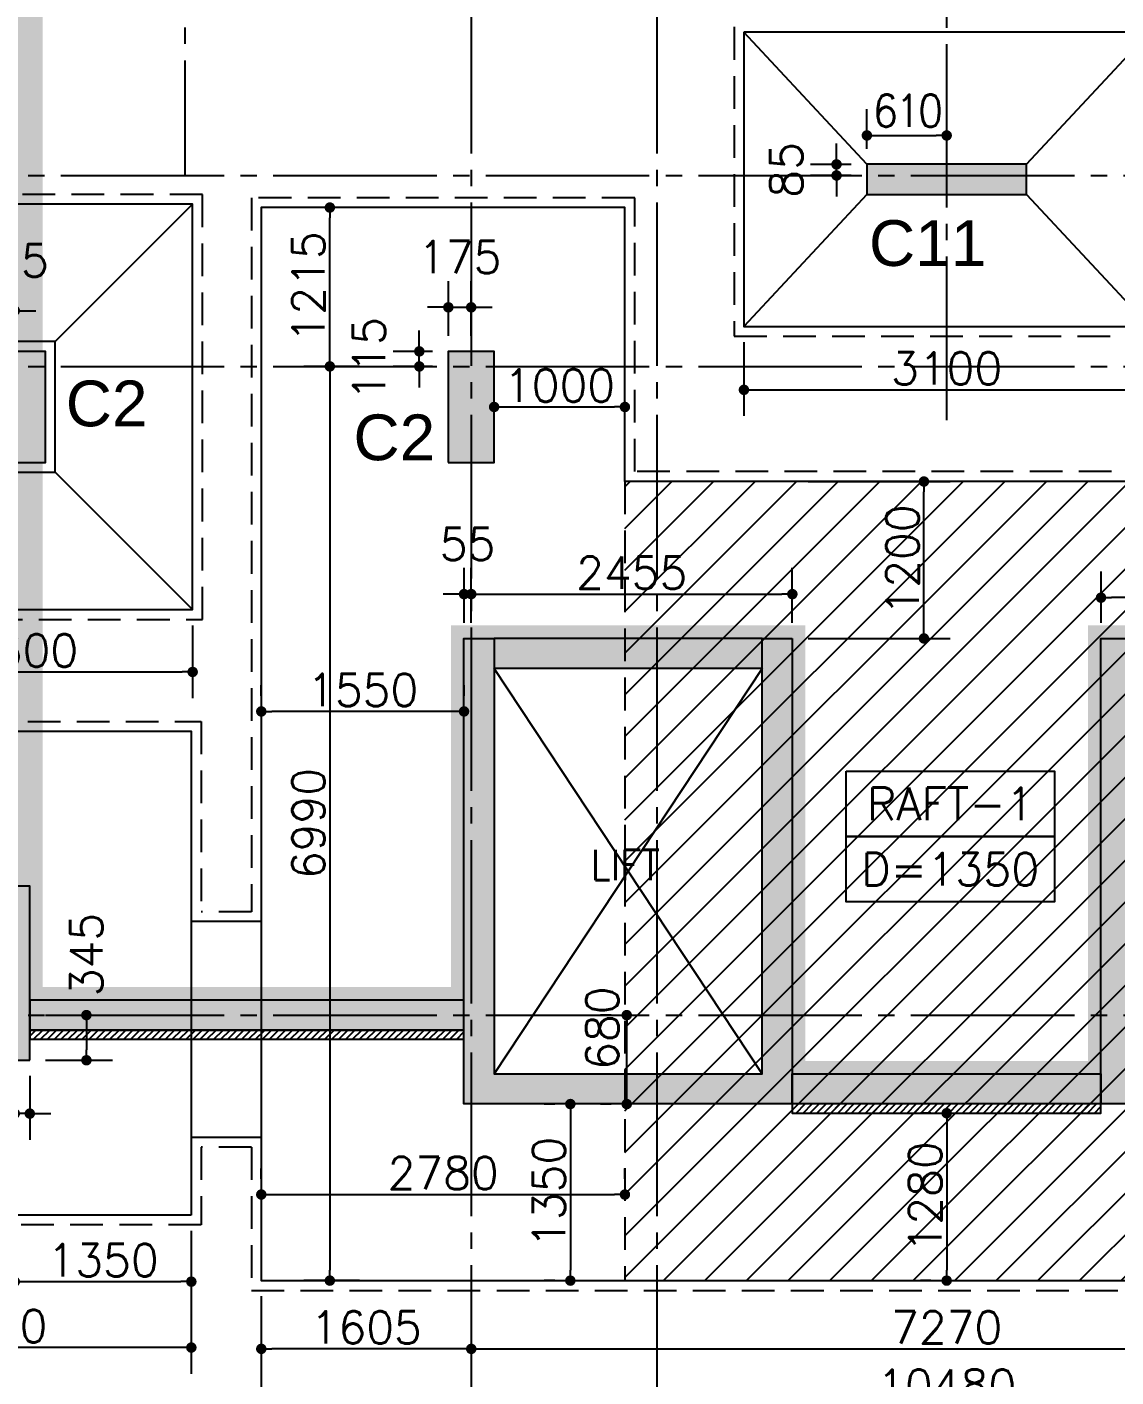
# Model space of a CAD drawing. Extents: x -200722 to 834823, y -494970 to 88783.
# Drawn here: x 294137 to 302463, y 22387 to 32709 of the extents above; entities that cross this region are included whole.
import ezdxf
from ezdxf.enums import TextEntityAlignment as Align

# ---------------------------------------------------------------- set-up
doc = ezdxf.new("R2010")
doc.units = 0
doc.header["$LTSCALE"] = 100
doc.header["$MEASUREMENT"] = 0
doc.header["$PDMODE"] = 34
for name, pattern in [('ACAD_ISO04W100', [30, 24, -3, 0, -3]), ('CL', [3.25, 2.5, -0.25, 0.25, -0.25]), ('HIDDEN', [0.375, 0.25, -0.125])]:
    doc.linetypes.add(name, pattern=pattern)
doc.layers.get('0').update_dxf_attribs({"linetype": 'CONTINUOUS'})
doc.layers.get('DEFPOINTS').update_dxf_attribs({"linetype": 'CONTINUOUS'})
doc.layers.add('1_COLUMN', color=4, linetype='CONTINUOUS', lineweight=5)
doc.layers.add('HATCH', color=252, linetype='CONTINUOUS', lineweight=30)
for name, color, linetype in [('A-Grid', 5, 'ACAD_ISO04W100'), ('BEAM', 4, 'CONTINUOUS'), ('COL. SHED. STEEL.', 6, 'CONTINUOUS'), ('COL_H', 235, 'CONTINUOUS'), ('DIM', 3, 'CONTINUOUS'), ('F_EXEC', 3, 'HIDDEN'), ('F_FTG1', 11, 'CONTINUOUS'), ('RCCWALL', 6, 'CONTINUOUS'), ('SLAB THK.', 2, 'CONTINUOUS'), ('TEXT', 2, 'CONTINUOUS')]:
    doc.layers.add(name, color=color, linetype=linetype)
doc.styles.add('AR', font='arial.ttf')
doc.styles.add('ROMANS', font='romans.shx')
doc.styles.get("Standard").update_dxf_attribs({"font": 'simplex.shx'})
doc.dimstyles.new('STANDARD$0', dxfattribs={"dimtxt": 2.5, "dimasz": 2.5, "dimexe": 2, "dimexo": 0.7, "dimgap": 0.9, "dimtad": 1, "dimdec": 0, "dimdsep": 46, "dimtxsty": 'ROMANS', "dimcen": 0.09, "dimclrd": 4, "dimclre": 4, "dimclrt": 3, "dimadec": 0, "dimazin": 0, "dimtfac": 1, "dimtdec": 0, "dimtmove": 0, "dimatfit": 3, "dimfxl": 1, "dimtolj": 1, "dimtzin": 0, "dimarcsym": 0})

# ---------------------------------------------------------------- blocks, each defined once
blk = doc.blocks.new('DOT')
at = {"color": 0, "linetype": 'ByBlock'}
blk.add_line((-0.5, 0), (-1, 0), dxfattribs=at)
at = {"color": 0, "linetype": 'ByBlock', "const_width": 0.5}
blk.add_lwpolyline([(-0.25, 0, 1), (0.25, 0, 1)], format="xyb", close=True, dxfattribs=at)
blk = doc.blocks.new('*D432')
at = {"layer": 'BEAM', "color": 0, "lineweight": -2, "transparency": 16777216}
for p, q in [((301048, 24404), (300968, 24404)), ((301168, 24324), (301168, 23204)), ((301048, 23124), (300968, 23124))]:
    blk.add_line(p, q, dxfattribs=at)
at = {"layer": 'DEFPOINTS', "color": 0, "lineweight": -3, "transparency": 16777216}
for p in [(301168, 24404, 7447), (301168, 23124, 7447), (301168, 23124)]:
    blk.add_point(p, dxfattribs=at)
at = {"layer": 'BEAM', "color": 0, "lineweight": -2, "transparency": 16777216, "xscale": 80, "yscale": 80, "zscale": 80}
for p, rotation in [((301168, 24404), 90), ((301168, 23124), 270)]:
    blk.add_blockref('DOT', p, dxfattribs=dict(at, rotation=rotation))
at = {"layer": 'BEAM', "color": 0, "transparency": 16777216, "insert": (301004, 23764), "char_height": 248, "attachment_point": 5, "rotation": 90}
blk.add_mtext('\\A1;1280', dxfattribs=at)
blk = doc.blocks.new('_DOT')
at = {"color": 0, "linetype": 'ByBlock'}
blk.add_line((-0.5, 0), (-1, 0), dxfattribs=at)
at = {"color": 0, "linetype": 'ByBlock', "const_width": 0.5}
blk.add_lwpolyline([(-0.25, 0, 1), (0.25, 0, 1)], format="xyb", close=True, dxfattribs=at)
blk = doc.blocks.new('*D434')
at = {"layer": 'BEAM', "color": 0, "lineweight": -2, "transparency": 16777216}
for p, q in [((295928, 27596), (295928, 27676)), ((297478, 27596), (297478, 27676)), ((297398, 27476), (296008, 27476))]:
    blk.add_line(p, q, dxfattribs=at)
at = {"layer": 'DEFPOINTS', "color": 0, "lineweight": -3, "transparency": 16777216}
for p in [(295928, 27476, 7447), (295928, 27476), (297478, 27476, 7447)]:
    blk.add_point(p, dxfattribs=at)
at = {"layer": 'BEAM', "color": 0, "lineweight": -2, "transparency": 16777216, "xscale": 80, "yscale": 80, "zscale": 80, "rotation": 180}
blk.add_blockref('DOT', (295928, 27476), dxfattribs=at)
at = {"layer": 'BEAM', "color": 0, "lineweight": -2, "transparency": 16777216, "xscale": 80, "yscale": 80, "zscale": 80}
blk.add_blockref('DOT', (297478, 27476), dxfattribs=at)
at = {"layer": 'BEAM', "color": 0, "transparency": 16777216, "insert": (296703, 27640), "char_height": 248, "attachment_point": 5}
blk.add_mtext('\\A1;1550', dxfattribs=at)
blk = doc.blocks.new('*D435')
at = {"layer": 'BEAM', "color": 0, "lineweight": -2, "transparency": 16777216}
for p, q in [((300108, 29234), (301194, 29234)), ((300994, 28114), (300994, 29154)), ((300108, 28034), (301194, 28034))]:
    blk.add_line(p, q, dxfattribs=at)
at = {"layer": 'DEFPOINTS', "color": 0, "lineweight": -3, "transparency": 16777216}
for p in [(299988, 29234, 7447), (300994, 29234), (299988, 28034, 7447)]:
    blk.add_point(p, dxfattribs=at)
at = {"layer": 'BEAM', "color": 0, "lineweight": -2, "transparency": 16777216, "xscale": 80, "yscale": 80, "zscale": 80}
for p, rotation in [((300994, 29234), 90), ((300994, 28034), 270)]:
    blk.add_blockref('DOT', p, dxfattribs=dict(at, rotation=rotation))
at = {"layer": 'BEAM', "color": 0, "transparency": 16777216, "insert": (300830, 28634), "char_height": 248, "attachment_point": 5, "rotation": 90}
blk.add_mtext('\\A1;1200', dxfattribs=at)
blk = doc.blocks.new('*D436')
at = {"layer": 'BEAM', "color": 0, "lineweight": -2, "transparency": 16777216}
for p, q in [((296679, 31329), (296252, 31329)), ((296452, 30194), (296452, 31249)), ((296679, 30114), (296252, 30114))]:
    blk.add_line(p, q, dxfattribs=at)
at = {"layer": 'DEFPOINTS', "color": 0, "lineweight": -3, "transparency": 16777216}
for p in [(296452, 31329), (296799, 31329, 7447), (296799, 30114, 7447)]:
    blk.add_point(p, dxfattribs=at)
at = {"layer": 'BEAM', "color": 0, "lineweight": -2, "transparency": 16777216, "xscale": 80, "yscale": 80, "zscale": 80}
for p, rotation in [((296452, 31329), 90), ((296452, 30114), 270)]:
    blk.add_blockref('DOT', p, dxfattribs=dict(at, rotation=rotation))
at = {"layer": 'BEAM', "color": 0, "transparency": 16777216, "insert": (296288, 30722), "char_height": 248, "attachment_point": 5, "rotation": 90}
blk.add_mtext('\\A1;1215', dxfattribs=at)
blk = doc.blocks.new('*D437')
at = {"layer": 'BEAM', "color": 0, "lineweight": -2, "transparency": 16777216}
for p, q in [((296679, 30114), (296252, 30114)), ((296452, 30034), (296452, 23204)), ((296679, 23124), (296252, 23124))]:
    blk.add_line(p, q, dxfattribs=at)
at = {"layer": 'DEFPOINTS', "color": 0, "lineweight": -3, "transparency": 16777216}
for p in [(296799, 30114, 7447), (296452, 23124), (296799, 23124, 7447)]:
    blk.add_point(p, dxfattribs=at)
at = {"layer": 'BEAM', "color": 0, "lineweight": -2, "transparency": 16777216, "xscale": 80, "yscale": 80, "zscale": 80}
for p, rotation in [((296452, 30114), 90), ((296452, 23124), 270)]:
    blk.add_blockref('DOT', p, dxfattribs=dict(at, rotation=rotation))
at = {"layer": 'BEAM', "color": 0, "transparency": 16777216, "insert": (296288, 26619), "char_height": 248, "attachment_point": 5, "rotation": 90}
blk.add_mtext('\\A1;6990', dxfattribs=at)
blk = doc.blocks.new('*D438')
at = {"layer": 'BEAM', "color": 0, "lineweight": -2, "transparency": 16777216}
for p, q in [((295928, 23004), (295928, 22402)), ((297533, 23004), (297533, 22402)), ((297453, 22602), (296008, 22602))]:
    blk.add_line(p, q, dxfattribs=at)
at = {"layer": 'DEFPOINTS', "color": 0, "lineweight": -3, "transparency": 16777216}
for p in [(295928, 23124, 7447), (297533, 23124, 7447), (295928, 22602)]:
    blk.add_point(p, dxfattribs=at)
at = {"layer": 'BEAM', "color": 0, "lineweight": -2, "transparency": 16777216, "xscale": 80, "yscale": 80, "zscale": 80, "rotation": 180}
blk.add_blockref('DOT', (295928, 22602), dxfattribs=at)
at = {"layer": 'BEAM', "color": 0, "lineweight": -2, "transparency": 16777216, "xscale": 80, "yscale": 80, "zscale": 80}
blk.add_blockref('DOT', (297533, 22602), dxfattribs=at)
at = {"layer": 'BEAM', "color": 0, "transparency": 16777216, "insert": (296730, 22766), "char_height": 248, "attachment_point": 5}
blk.add_mtext('\\A1;1605', dxfattribs=at)
blk = doc.blocks.new('*D439')
at = {"layer": 'BEAM', "color": 0, "lineweight": -2, "transparency": 16777216}
for p, q in [((297533, 23004), (297533, 22402)), ((304803, 23004), (304803, 22402)), ((297613, 22602), (304723, 22602))]:
    blk.add_line(p, q, dxfattribs=at)
at = {"layer": 'DEFPOINTS', "color": 0, "lineweight": -3, "transparency": 16777216}
for p in [(297533, 23124, 7447), (304803, 23124, 7447), (304803, 22602)]:
    blk.add_point(p, dxfattribs=at)
at = {"layer": 'BEAM', "color": 0, "lineweight": -2, "transparency": 16777216, "xscale": 80, "yscale": 80, "zscale": 80, "rotation": 180}
blk.add_blockref('DOT', (297533, 22602), dxfattribs=at)
at = {"layer": 'BEAM', "color": 0, "lineweight": -2, "transparency": 16777216, "xscale": 80, "yscale": 80, "zscale": 80}
blk.add_blockref('DOT', (304803, 22602), dxfattribs=at)
at = {"layer": 'BEAM', "color": 0, "transparency": 16777216, "insert": (301168, 22766), "char_height": 248, "attachment_point": 5}
blk.add_mtext('\\A1;7270', dxfattribs=at)
blk = doc.blocks.new('*D441')
at = {"layer": 'BEAM', "color": 0, "lineweight": -2, "transparency": 16777216}
for p, q in [((295928, 23004), (295928, 21956)), ((306408, 23004), (306408, 21956)), ((306328, 22156), (296008, 22156))]:
    blk.add_line(p, q, dxfattribs=at)
at = {"layer": 'DEFPOINTS', "color": 0, "lineweight": -3, "transparency": 16777216}
for p in [(295928, 23124, 7447), (306408, 23124, 7447), (295928, 22156)]:
    blk.add_point(p, dxfattribs=at)
at = {"layer": 'BEAM', "color": 0, "lineweight": -2, "transparency": 16777216, "xscale": 80, "yscale": 80, "zscale": 80, "rotation": 180}
blk.add_blockref('DOT', (295928, 22156), dxfattribs=at)
at = {"layer": 'BEAM', "color": 0, "lineweight": -2, "transparency": 16777216, "xscale": 80, "yscale": 80, "zscale": 80}
blk.add_blockref('DOT', (306408, 22156), dxfattribs=at)
at = {"layer": 'BEAM', "color": 0, "transparency": 16777216, "insert": (301168, 22320), "char_height": 248, "attachment_point": 5}
blk.add_mtext('\\A1;10480', dxfattribs=at)
blk = doc.blocks.new('*D443')
at = {"layer": 'BEAM', "color": 0, "lineweight": -2, "transparency": 16777216}
for p, q in [((297708, 29924), (297708, 30004)), ((298708, 29924), (298708, 30004)), ((297788, 29804), (298628, 29804))]:
    blk.add_line(p, q, dxfattribs=at)
at = {"layer": 'DEFPOINTS', "color": 0, "lineweight": -3, "transparency": 16777216}
for p in [(297708, 29804, 7447), (298708, 29804, 7447), (298708, 29804)]:
    blk.add_point(p, dxfattribs=at)
at = {"layer": 'BEAM', "color": 0, "lineweight": -2, "transparency": 16777216, "xscale": 80, "yscale": 80, "zscale": 80, "rotation": 180}
blk.add_blockref('DOT', (297708, 29804), dxfattribs=at)
at = {"layer": 'BEAM', "color": 0, "lineweight": -2, "transparency": 16777216, "xscale": 80, "yscale": 80, "zscale": 80}
blk.add_blockref('DOT', (298708, 29804), dxfattribs=at)
at = {"layer": 'BEAM', "color": 0, "transparency": 16777216, "insert": (298208, 29968), "char_height": 248, "attachment_point": 5}
blk.add_mtext('\\A1;1000', dxfattribs=at)
blk = doc.blocks.new('*D446')
at = {"layer": 'BEAM', "color": 0, "lineweight": -2, "transparency": 16777216}
for p, q in [((302348, 28154), (302348, 28546)), ((304803, 28154), (304803, 28546)), ((304723, 28346), (302428, 28346))]:
    blk.add_line(p, q, dxfattribs=at)
at = {"layer": 'DEFPOINTS', "color": 0, "lineweight": -3, "transparency": 16777216}
for p in [(302348, 28346), (302348, 28034, 7447), (304803, 28034, 7447)]:
    blk.add_point(p, dxfattribs=at)
at = {"layer": 'BEAM', "color": 0, "lineweight": -2, "transparency": 16777216, "xscale": 80, "yscale": 80, "zscale": 80, "rotation": 180}
blk.add_blockref('DOT', (302348, 28346), dxfattribs=at)
at = {"layer": 'BEAM', "color": 0, "lineweight": -2, "transparency": 16777216, "xscale": 80, "yscale": 80, "zscale": 80}
blk.add_blockref('DOT', (304803, 28346), dxfattribs=at)
at = {"layer": 'BEAM', "color": 0, "transparency": 16777216, "insert": (303575, 28510), "char_height": 248, "attachment_point": 5}
blk.add_mtext('\\A1;2455', dxfattribs=at)
blk = doc.blocks.new('*D447')
at = {"layer": 'BEAM', "color": 0, "lineweight": -2, "transparency": 16777216}
for p, q in [((297478, 28154), (297478, 28573)), ((297533, 28154), (297533, 28573)), ((297398, 28373), (297318, 28373)), ((297478, 28373), (297533, 28373)), ((297613, 28373), (297693, 28373))]:
    blk.add_line(p, q, dxfattribs=at)
at = {"layer": 'DEFPOINTS', "color": 0, "lineweight": -3, "transparency": 16777216}
for p in [(297533, 28373), (297478, 28034, 7447), (297533, 28034, 7447)]:
    blk.add_point(p, dxfattribs=at)
at = {"layer": 'BEAM', "color": 0, "lineweight": -2, "transparency": 16777216, "xscale": 80, "yscale": 80, "zscale": 80}
blk.add_blockref('DOT', (297478, 28373), dxfattribs=at)
at = {"layer": 'BEAM', "color": 0, "lineweight": -2, "transparency": 16777216, "xscale": 80, "yscale": 80, "zscale": 80, "rotation": 180}
blk.add_blockref('DOT', (297533, 28373), dxfattribs=at)
at = {"layer": 'BEAM', "color": 0, "transparency": 16777216, "insert": (297505, 28757), "char_height": 248, "attachment_point": 5}
blk.add_mtext('\\A1;55', dxfattribs=at)
blk = doc.blocks.new('*D448')
at = {"layer": 'BEAM', "color": 0, "lineweight": -2, "transparency": 16777216}
for p, q in [((297533, 28154), (297533, 28573)), ((299988, 28154), (299988, 28573)), ((297613, 28373), (299908, 28373))]:
    blk.add_line(p, q, dxfattribs=at)
at = {"layer": 'DEFPOINTS', "color": 0, "lineweight": -3, "transparency": 16777216}
for p in [(299988, 28373), (297533, 28034, 7447), (299988, 28034, 7447)]:
    blk.add_point(p, dxfattribs=at)
at = {"layer": 'BEAM', "color": 0, "lineweight": -2, "transparency": 16777216, "xscale": 80, "yscale": 80, "zscale": 80, "rotation": 180}
blk.add_blockref('DOT', (297533, 28373), dxfattribs=at)
at = {"layer": 'BEAM', "color": 0, "lineweight": -2, "transparency": 16777216, "xscale": 80, "yscale": 80, "zscale": 80}
blk.add_blockref('DOT', (299988, 28373), dxfattribs=at)
at = {"layer": 'BEAM', "color": 0, "transparency": 16777216, "insert": (298760, 28537), "char_height": 248, "attachment_point": 5}
blk.add_mtext('\\A1;2455', dxfattribs=at)
blk = doc.blocks.new('*D450')
at = {"layer": 'BEAM', "color": 0, "lineweight": -2, "transparency": 16777216}
for p, q in [((298602, 25154), (298522, 25154)), ((298722, 24554), (298722, 25074)), ((298602, 24474), (298522, 24474))]:
    blk.add_line(p, q, dxfattribs=at)
at = {"layer": 'DEFPOINTS', "color": 0, "lineweight": -3, "transparency": 16777216}
for p in [(298722, 25154, 7447), (298722, 25154), (298722, 24474, 7447)]:
    blk.add_point(p, dxfattribs=at)
at = {"layer": 'BEAM', "color": 0, "lineweight": -2, "transparency": 16777216, "xscale": 80, "yscale": 80, "zscale": 80}
for p, rotation in [((298722, 25154), 90), ((298722, 24474), 270)]:
    blk.add_blockref('DOT', p, dxfattribs=dict(at, rotation=rotation))
at = {"layer": 'BEAM', "color": 0, "transparency": 16777216, "insert": (298535, 25054), "char_height": 248, "attachment_point": 5, "rotation": 90}
blk.add_mtext('\\A1;680', dxfattribs=at)
blk = doc.blocks.new('*D622')
at = {"layer": 'BEAM', "color": 0, "lineweight": -2, "transparency": 16777216}
for p, q in [((294043, 23504), (294043, 22916)), ((295393, 23504), (295393, 22916)), ((294123, 23116), (295313, 23116))]:
    blk.add_line(p, q, dxfattribs=at)
at = {"layer": 'DEFPOINTS', "color": 0, "lineweight": -3, "transparency": 16777216}
for p in [(294043, 23624, 7447), (295393, 23624, 7447), (295393, 23116)]:
    blk.add_point(p, dxfattribs=at)
at = {"layer": 'BEAM', "color": 0, "lineweight": -2, "transparency": 16777216, "xscale": 80, "yscale": 80, "zscale": 80, "rotation": 180}
blk.add_blockref('DOT', (294043, 23116), dxfattribs=at)
at = {"layer": 'BEAM', "color": 0, "lineweight": -2, "transparency": 16777216, "xscale": 80, "yscale": 80, "zscale": 80}
blk.add_blockref('DOT', (295393, 23116), dxfattribs=at)
at = {"layer": 'BEAM', "color": 0, "transparency": 16777216, "insert": (294718, 23280), "char_height": 248, "attachment_point": 5}
blk.add_mtext('\\A1;1350', dxfattribs=at)
blk = doc.blocks.new('*D623')
at = {"layer": 'BEAM', "color": 0, "lineweight": -2, "transparency": 16777216}
for p, q in [((292343, 23504), (292343, 22412)), ((295393, 23504), (295393, 22412)), ((295313, 22612), (292423, 22612))]:
    blk.add_line(p, q, dxfattribs=at)
at = {"layer": 'DEFPOINTS', "color": 0, "lineweight": -3, "transparency": 16777216}
for p in [(292343, 23624, 7447), (295393, 23624, 7447), (292343, 22612)]:
    blk.add_point(p, dxfattribs=at)
at = {"layer": 'BEAM', "color": 0, "lineweight": -2, "transparency": 16777216, "xscale": 80, "yscale": 80, "zscale": 80, "rotation": 180}
blk.add_blockref('DOT', (292343, 22612), dxfattribs=at)
at = {"layer": 'BEAM', "color": 0, "lineweight": -2, "transparency": 16777216, "xscale": 80, "yscale": 80, "zscale": 80}
blk.add_blockref('DOT', (295393, 22612), dxfattribs=at)
at = {"layer": 'BEAM', "color": 0, "transparency": 16777216, "insert": (293868, 22776), "char_height": 248, "attachment_point": 5}
blk.add_mtext('\\A1;3050', dxfattribs=at)
blk = doc.blocks.new('*D691')
at = {"layer": 'BEAM', "color": 0, "lineweight": -2, "transparency": 16777216}
for p, q in [((292803, 28134), (292803, 27578)), ((295403, 28134), (295403, 27578)), ((292883, 27778), (295323, 27778))]:
    blk.add_line(p, q, dxfattribs=at)
at = {"layer": 'DEFPOINTS', "color": 0, "lineweight": -3, "transparency": 16777216}
for p in [(292803, 28254, 7447), (295403, 28254, 7447), (295403, 27778)]:
    blk.add_point(p, dxfattribs=at)
at = {"layer": 'BEAM', "color": 0, "lineweight": -2, "transparency": 16777216, "xscale": 80, "yscale": 80, "zscale": 80, "rotation": 180}
blk.add_blockref('DOT', (292803, 27778), dxfattribs=at)
at = {"layer": 'BEAM', "color": 0, "lineweight": -2, "transparency": 16777216, "xscale": 80, "yscale": 80, "zscale": 80}
blk.add_blockref('DOT', (295403, 27778), dxfattribs=at)
at = {"layer": 'BEAM', "color": 0, "transparency": 16777216, "insert": (294103, 27942), "char_height": 248, "attachment_point": 5}
blk.add_mtext('\\A1;2600', dxfattribs=at)
blk = doc.blocks.new('*D701')
at = {"layer": 'BEAM', "color": 0, "lineweight": -2, "transparency": 16777216}
for p, q in [((300326, 31739), (300326, 31819)), ((300438, 31659), (300126, 31659)), ((300326, 31574), (300326, 31659)), ((300438, 31574), (300126, 31574)), ((300326, 31494), (300326, 31414))]:
    blk.add_line(p, q, dxfattribs=at)
at = {"layer": 'DEFPOINTS', "color": 0, "lineweight": -3, "transparency": 16777216}
for p in [(300326, 31659), (300558, 31659, 7447), (300558, 31574, 7447)]:
    blk.add_point(p, dxfattribs=at)
at = {"layer": 'BEAM', "color": 0, "lineweight": -2, "transparency": 16777216, "xscale": 80, "yscale": 80, "zscale": 80}
for p, rotation in [((300326, 31659), 270), ((300326, 31574), 90)]:
    blk.add_blockref('DOT', p, dxfattribs=dict(at, rotation=rotation))
at = {"layer": 'BEAM', "color": 0, "transparency": 16777216, "insert": (299942, 31617), "char_height": 248, "attachment_point": 5, "rotation": 90}
blk.add_mtext('\\A1;85', dxfattribs=at)
blk = doc.blocks.new('*D702')
at = {"layer": 'BEAM', "color": 0, "lineweight": -2, "transparency": 16777216}
for p, q in [((300558, 31779), (300558, 32080)), ((301168, 31779), (301168, 32080)), ((300638, 31880), (301088, 31880))]:
    blk.add_line(p, q, dxfattribs=at)
at = {"layer": 'DEFPOINTS', "color": 0, "lineweight": -3, "transparency": 16777216}
for p in [(301168, 31880), (300558, 31659, 7447), (301168, 31659, 7447)]:
    blk.add_point(p, dxfattribs=at)
at = {"layer": 'BEAM', "color": 0, "lineweight": -2, "transparency": 16777216, "xscale": 80, "yscale": 80, "zscale": 80, "rotation": 180}
blk.add_blockref('DOT', (300558, 31880), dxfattribs=at)
at = {"layer": 'BEAM', "color": 0, "lineweight": -2, "transparency": 16777216, "xscale": 80, "yscale": 80, "zscale": 80}
blk.add_blockref('DOT', (301168, 31880), dxfattribs=at)
at = {"layer": 'BEAM', "color": 0, "transparency": 16777216, "insert": (300863, 32069), "char_height": 248, "attachment_point": 5}
blk.add_mtext('\\A1;{\\W0.9;\\T0.9;610}', dxfattribs=at)
blk = doc.blocks.new('*D699')
at = {"layer": 'BEAM', "color": 0, "lineweight": -2, "transparency": 16777216}
for p, q in [((299618, 30299), (299618, 29735)), ((302718, 30299), (302718, 29735)), ((299698, 29935), (302638, 29935))]:
    blk.add_line(p, q, dxfattribs=at)
at = {"layer": 'DEFPOINTS', "color": 0, "lineweight": -3, "transparency": 16777216}
for p in [(299618, 30419, 7447), (302718, 30419, 7447), (302718, 29935)]:
    blk.add_point(p, dxfattribs=at)
at = {"layer": 'BEAM', "color": 0, "lineweight": -2, "transparency": 16777216, "xscale": 80, "yscale": 80, "zscale": 80, "rotation": 180}
blk.add_blockref('DOT', (299618, 29935), dxfattribs=at)
at = {"layer": 'BEAM', "color": 0, "lineweight": -2, "transparency": 16777216, "xscale": 80, "yscale": 80, "zscale": 80}
blk.add_blockref('DOT', (302718, 29935), dxfattribs=at)
at = {"layer": 'BEAM', "color": 0, "transparency": 16777216, "insert": (301168, 30099), "char_height": 248, "attachment_point": 5}
blk.add_mtext('\\A1;3100', dxfattribs=at)
blk = doc.blocks.new('*D751')
at = {"layer": 'BEAM', "color": 0, "lineweight": -2, "transparency": 16777216}
for p, q in [((295928, 23902), (295928, 23982)), ((298708, 23902), (298708, 23982)), ((296008, 23782), (298628, 23782))]:
    blk.add_line(p, q, dxfattribs=at)
at = {"layer": 'DEFPOINTS', "color": 0, "lineweight": -3, "transparency": 16777216}
for p in [(295928, 23782, 7447), (298708, 23782, 7447), (298708, 23782)]:
    blk.add_point(p, dxfattribs=at)
at = {"layer": 'BEAM', "color": 0, "lineweight": -2, "transparency": 16777216, "xscale": 80, "yscale": 80, "zscale": 80, "rotation": 180}
blk.add_blockref('DOT', (295928, 23782), dxfattribs=at)
at = {"layer": 'BEAM', "color": 0, "lineweight": -2, "transparency": 16777216, "xscale": 80, "yscale": 80, "zscale": 80}
blk.add_blockref('DOT', (298708, 23782), dxfattribs=at)
at = {"layer": 'BEAM', "color": 0, "transparency": 16777216, "insert": (297318, 23946), "char_height": 248, "attachment_point": 5}
blk.add_mtext('\\A1;2780', dxfattribs=at)
blk = doc.blocks.new('*D787')
at = {"layer": 'BEAM', "color": 0, "lineweight": -2, "transparency": 16777216}
for p, q in [((293928, 30349), (293928, 30740)), ((294043, 30349), (294043, 30740)), ((293848, 30540), (293768, 30540)), ((294043, 30540), (293928, 30540)), ((294123, 30540), (294203, 30540))]:
    blk.add_line(p, q, dxfattribs=at)
at = {"layer": 'DEFPOINTS', "color": 0, "lineweight": -3, "transparency": 16777216}
for p in [(293928, 30540), (293928, 30229, 7447), (294043, 30229, 7447)]:
    blk.add_point(p, dxfattribs=at)
at = {"layer": 'BEAM', "color": 0, "lineweight": -2, "transparency": 16777216, "xscale": 80, "yscale": 80, "zscale": 80}
blk.add_blockref('DOT', (293928, 30540), dxfattribs=at)
at = {"layer": 'BEAM', "color": 0, "lineweight": -2, "transparency": 16777216, "xscale": 80, "yscale": 80, "zscale": 80, "rotation": 180}
blk.add_blockref('DOT', (294043, 30540), dxfattribs=at)
at = {"layer": 'BEAM', "color": 0, "transparency": 16777216, "insert": (293985, 30924), "char_height": 248, "attachment_point": 5}
blk.add_mtext('\\A1;115', dxfattribs=at)
blk = doc.blocks.new('*D789')
at = {"layer": 'BEAM', "color": 0, "lineweight": -2, "transparency": 16777216}
for p, q in [((297358, 30349), (297358, 30766)), ((297533, 30349), (297533, 30766)), ((297278, 30566), (297198, 30566)), ((297358, 30566), (297533, 30566)), ((297613, 30566), (297693, 30566))]:
    blk.add_line(p, q, dxfattribs=at)
at = {"layer": 'DEFPOINTS', "color": 0, "lineweight": -3, "transparency": 16777216}
for p in [(297533, 30566), (297358, 30229, 7447), (297533, 30229, 7447)]:
    blk.add_point(p, dxfattribs=at)
at = {"layer": 'BEAM', "color": 0, "lineweight": -2, "transparency": 16777216, "xscale": 80, "yscale": 80, "zscale": 80}
blk.add_blockref('DOT', (297358, 30566), dxfattribs=at)
at = {"layer": 'BEAM', "color": 0, "lineweight": -2, "transparency": 16777216, "xscale": 80, "yscale": 80, "zscale": 80, "rotation": 180}
blk.add_blockref('DOT', (297533, 30566), dxfattribs=at)
at = {"layer": 'BEAM', "color": 0, "transparency": 16777216, "insert": (297445, 30950), "char_height": 248, "attachment_point": 5}
blk.add_mtext('\\A1;175', dxfattribs=at)
blk = doc.blocks.new('*D790')
at = {"layer": 'BEAM', "color": 0, "lineweight": -2, "transparency": 16777216}
for p, q in [((297136, 30309), (297136, 30389)), ((297238, 30229), (296936, 30229)), ((297136, 30114), (297136, 30229)), ((297238, 30114), (296936, 30114)), ((297136, 30034), (297136, 29954))]:
    blk.add_line(p, q, dxfattribs=at)
at = {"layer": 'DEFPOINTS', "color": 0, "lineweight": -3, "transparency": 16777216}
for p in [(297136, 30229), (297358, 30229, 7447), (297358, 30114, 7447)]:
    blk.add_point(p, dxfattribs=at)
at = {"layer": 'BEAM', "color": 0, "lineweight": -2, "transparency": 16777216, "xscale": 80, "yscale": 80, "zscale": 80}
for p, rotation in [((297136, 30229), 270), ((297136, 30114), 90)]:
    blk.add_blockref('DOT', p, dxfattribs=dict(at, rotation=rotation))
at = {"layer": 'BEAM', "color": 0, "transparency": 16777216, "insert": (296752, 30172), "char_height": 248, "attachment_point": 5, "rotation": 90}
blk.add_mtext('\\A1;115', dxfattribs=at)
blk = doc.blocks.new('*D795')
at = {"layer": 'BEAM', "color": 0, "lineweight": -2, "transparency": 16777216}
for p, q in [((294278, 25154), (294791, 25154)), ((294591, 25074), (294591, 24889)), ((294278, 24809), (294791, 24809))]:
    blk.add_line(p, q, dxfattribs=at)
at = {"layer": 'DEFPOINTS', "color": 0, "lineweight": -3, "transparency": 16777216}
for p in [(294158, 25154, 7447), (294158, 24809, 7447), (294591, 24809)]:
    blk.add_point(p, dxfattribs=at)
at = {"layer": 'BEAM', "color": 0, "lineweight": -2, "transparency": 16777216, "xscale": 80, "yscale": 80, "zscale": 80}
for p, rotation in [((294591, 25154), 90), ((294591, 24809), 270)]:
    blk.add_blockref('DOT', p, dxfattribs=dict(at, rotation=rotation))
at = {"layer": 'BEAM', "color": 0, "transparency": 16777216, "insert": (294591, 25617), "char_height": 248, "attachment_point": 5, "rotation": 90}
blk.add_mtext('\\A1;345', dxfattribs=at)
blk = doc.blocks.new('*D796')
at = {"layer": 'BEAM', "color": 0, "lineweight": -2, "transparency": 16777216}
for p, q in [((294043, 24689), (294043, 24201)), ((294158, 24689), (294158, 24201)), ((293963, 24401), (293883, 24401)), ((294158, 24401), (294043, 24401)), ((294238, 24401), (294318, 24401))]:
    blk.add_line(p, q, dxfattribs=at)
at = {"layer": 'DEFPOINTS', "color": 0, "lineweight": -3, "transparency": 16777216}
for p in [(294043, 24809, 14893), (294158, 24809, 7447), (294043, 24401)]:
    blk.add_point(p, dxfattribs=at)
at = {"layer": 'BEAM', "color": 0, "lineweight": -2, "transparency": 16777216, "xscale": 80, "yscale": 80, "zscale": 80}
blk.add_blockref('DOT', (294043, 24401), dxfattribs=at)
at = {"layer": 'BEAM', "color": 0, "lineweight": -2, "transparency": 16777216, "xscale": 80, "yscale": 80, "zscale": 80, "rotation": 180}
blk.add_blockref('DOT', (294158, 24401), dxfattribs=at)
at = {"layer": 'BEAM', "color": 0, "transparency": 16777216, "insert": (293516, 24414), "char_height": 248, "attachment_point": 5}
blk.add_mtext('\\A1;115', dxfattribs=at)
blk = doc.blocks.new('*D1087')
at = {"layer": 'BEAM', "color": 0, "lineweight": -2, "transparency": 16777216}
for p, q in [((298171, 24474), (298091, 24474)), ((298291, 24394), (298291, 23204)), ((298171, 23124), (298091, 23124))]:
    blk.add_line(p, q, dxfattribs=at)
at = {"layer": 'DEFPOINTS', "color": 0, "lineweight": -3, "transparency": 16777216}
for p in [(298291, 24474, 7447), (298291, 23124, 7447), (298291, 23124)]:
    blk.add_point(p, dxfattribs=at)
at = {"layer": 'BEAM', "color": 0, "lineweight": -2, "transparency": 16777216, "xscale": 80, "yscale": 80, "zscale": 80}
for p, rotation in [((298291, 24474), 90), ((298291, 23124), 270)]:
    blk.add_blockref('DOT', p, dxfattribs=dict(at, rotation=rotation))
at = {"layer": 'BEAM', "color": 0, "transparency": 16777216, "insert": (298127, 23799), "char_height": 248, "attachment_point": 5, "rotation": 90}
blk.add_mtext('\\A1;1350', dxfattribs=at)

msp = doc.modelspace()

# ---------------------------------------------------------------- hatches: boundary and pattern name
at = {"layer": 'COL_H', "ltscale": 0.4, "true_color": 0x000000}
for points in [[(300557.6, 31429.4), (301777.6, 31429.4), (301777.6, 31659.4), (300557.6, 31659.4)], [(293927.6, 29379.4), (294277.6, 29379.4), (294277.6, 30229.4), (293927.6, 30229.4)], [(297357.6, 29379.4), (297707.6, 29379.4), (297707.6, 30229.4), (297357.6, 30229.4)], [(299987.6, 28034.4), (299987.6, 24474.4), (297477.6, 24474.4), (297477.6, 28034.4), (297707.6, 28034.4), (297707.6, 24704.4), (299757.6, 24704.4), (299757.6, 28034.4)], [(304857.6, 28034.4), (304857.6, 24474.4), (302347.6, 24474.4), (302347.6, 28034.4), (302577.6, 28034.4), (302577.6, 24704.4), (304627.6, 24704.4), (304627.6, 28034.4)], [(294157.6, 24809.4), (294157.6, 26139.4), (293927.6, 26139.4), (293927.6, 25269.4), (293327.6, 25269.4), (293327.6, 25039.4), (293927.6, 25039.4), (293927.6, 24809.4)]]:
    msp.add_hatch(color=18, dxfattribs=at).paths.add_polyline_path(points)
at = {"layer": 'COL_H', "ltscale": 0.4}
msp.add_hatch(color=8, dxfattribs=at).paths.add_polyline_path([(299757.6, 27804.4), (299757.6, 28034.4), (297707.6, 28034.4), (297707.6, 27804.4)])
at = {"layer": 'DIM', "ltscale": 0.4, "true_color": 0x000000}
h = msp.add_hatch(dxfattribs=at)
h.set_pattern_fill('ANSI31', color=18, scale=300, style=0)
h.set_pattern_definition([(45, (-5830, 565), (-26.5165043, 26.5165043), [])])
h.paths.add_polyline_path([(297477.6, 25039.4), (294157.6, 25039.4), (294157.6, 24969.4), (297477.6, 24969.4)])
h = msp.add_hatch(dxfattribs=at)
h.set_pattern_fill('ANSI31', color=18, scale=300, style=0)
h.paths.add_polyline_path([(302347.6, 24474.4), (299987.6, 24474.4), (299987.6, 24404.4), (302347.6, 24404.4)])
at = {"layer": 'HATCH', "lineweight": -3, "ltscale": 0.4, "true_color": 0x000000}
h = msp.add_hatch(dxfattribs=at)
h.set_pattern_fill('ANSI31', color=18, scale=1800, style=0)
h.paths.add_polyline_path([(298707.6, 23124.4), (303627.6, 23124.4), (303627.6, 29234.4), (298707.6, 29234.4)])
for points in [[(294157.6, 25039.4), (297477.6, 25039.4), (297477.6, 25269.4), (294157.6, 25269.4)], [(299987.6, 24704.4), (302347.6, 24704.4), (302347.6, 24474.4), (299987.6, 24474.4)]]:
    msp.add_hatch(color=18, dxfattribs=at).paths.add_polyline_path(points)

# ---------------------------------------------------------------- linework, layer by layer
at = {"color": 1, "lineweight": -3, "ltscale": 0.4, "const_width": 200, "elevation": 7446.6}
for points in [[(294157.6, 25269.4), (294157.6, 50974.9)], [(308407.6, 26139.4), (308177.6, 26139.4), (308177.6, 25269.4), (304857.6, 25269.4), (304857.6, 28034.4), (302347.6, 28034.4), (302347.6, 24704.4), (299987.6, 24704.4), (299987.6, 28034.4), (297477.6, 28034.4), (297477.6, 25269.4), (294157.6, 25269.4)]]:
    msp.add_lwpolyline(points, dxfattribs=at)
at = {"layer": '1_COLUMN', "color": 6, "lineweight": -3, "ltscale": 0.01}
for p, q in [((299757.6, 27804.4, 7446.6), (297707.6, 24704.4, 7446.6)), ((299757.6, 24704.4, 7446.6), (297707.6, 27804.4, 7446.6))]:
    msp.add_line(p, q, dxfattribs=at)
at = {"layer": 'A-Grid', "color": 8, "linetype": 'CL', "ltscale": 5}
for p, q in [((301167.6, 45579, 7446.6), (301167.6, 29635.6, 7446.6)), ((224519.6, 31574.4, 7446.6), (327010.7, 31574.4, 7446.6)), ((224519.6, 30114.4, 7446.6), (327010.7, 30114.4, 7446.6)), ((224519.6, 25154.4, 7446.6), (327010.7, 25154.4, 7446.6))]:
    msp.add_line(p, q, dxfattribs=at)
at = {"layer": 'A-Grid', "color": 8, "linetype": 'CL', "ltscale": 5, "elevation": 7446.6}
for points in [[(297532.6, 62242.9), (297532.6, -9708.8)], [(298952.6, 62242.9), (298952.6, -9708.8)], [(295342.6, 45454.4), (295342.6, 31574.4)]]:
    msp.add_lwpolyline(points, dxfattribs=at)
at = {"layer": 'COL. SHED. STEEL.', "color": 18, "ltscale": 500, "true_color": 0x000000}
for p, q in [((299757.6, 28034.4, 7446.6), (297707.6, 28034.4, 7446.6)), ((299757.6, 27804.4, 7446.6), (297707.6, 27804.4, 7446.6))]:
    msp.add_line(p, q, dxfattribs=at)
at = {"layer": 'COL. SHED. STEEL.', "color": 18, "ltscale": 500, "true_color": 0x000000, "elevation": 7446.6}
for points in [[(300557.6, 31429.4), (301777.6, 31429.4), (301777.6, 31659.4), (300557.6, 31659.4), (300557.6, 31429.4)], [(293927.6, 29379.4), (294277.6, 29379.4), (294277.6, 30229.4), (293927.6, 30229.4), (293927.6, 29379.4)], [(297357.6, 29379.4), (297707.6, 29379.4), (297707.6, 30229.4), (297357.6, 30229.4), (297357.6, 29379.4)], [(299987.6, 28034.4), (299987.6, 24474.4), (297477.6, 24474.4), (297477.6, 28034.4), (297707.6, 28034.4), (297707.6, 24704.4), (297707.6, 24704.4), (299757.6, 24704.4), (299757.6, 24704.4), (299757.6, 28034.4), (299987.6, 28034.4)], [(304857.6, 28034.4), (304857.6, 24474.4), (302347.6, 24474.4), (302347.6, 28034.4), (302577.6, 28034.4), (302577.6, 24704.4), (302577.6, 24704.4), (304627.6, 24704.4), (304627.6, 24704.4), (304627.6, 28034.4), (304857.6, 28034.4)], [(294157.6, 24809.4), (294157.6, 26139.4), (293927.6, 26139.4), (293927.6, 25269.4), (293327.6, 25269.4), (293327.6, 25039.4), (293927.6, 25039.4), (293927.6, 24809.4), (294157.6, 24809.4)]]:
    msp.add_lwpolyline(points, dxfattribs=at)
at = {"layer": 'F_EXEC', "color": 18, "ltscale": 10, "true_color": 0x000000}
msp.add_line((295852.6, 25944.4, 7446.6), (295467.6, 25944.4, 7446.6), dxfattribs=at)
at = {"layer": 'F_EXEC', "color": 18, "ltscale": 10, "true_color": 0x000000, "elevation": 7446.6}
for points in [[(299542.6, 32709.4), (299542.6, 30344.4), (302792.6, 30344.4), (302792.6, 32709.4)], [(306482.6, 25944.4), (306482.6, 31404.4), (303552.6, 31404.4), (303552.6, 29309.4), (298782.6, 29309.4), (298782.6, 31404.4), (295852.6, 31404.4), (295852.6, 25944.4)], [(292267.6, 25944.4), (292267.6, 27399.4), (295467.6, 27399.4), (295467.6, 25944.4)], [(295467.6, 24144.4), (295467.6, 23549.4), (292267.6, 23549.4), (292267.6, 24144.4)], [(295852.6, 24144.4), (295467.6, 24144.4)], [(295852.6, 24144.4), (295852.6, 23049.4), (306482.6, 23049.4), (306482.6, 24144.4)]]:
    msp.add_lwpolyline(points, dxfattribs=at)
msp.add_lwpolyline([(292727.6, 28179.4), (295477.6, 28179.4), (295477.6, 31429.4), (292727.6, 31429.4)], close=True, dxfattribs=at)
at = {"layer": 'F_FTG1', "color": 18, "ltscale": 0.4, "true_color": 0x000000}
for p, q in [((300557.6, 31659.4, 7446.6), (299617.6, 32669.4, 7446.6)), ((301777.6, 31659.4, 7446.6), (302717.6, 32669.4, 7446.6)), ((300557.6, 31429.4, 7446.6), (299617.6, 30419.4, 7446.6)), ((301777.6, 31429.4, 7446.6), (302717.6, 30419.4, 7446.6)), ((294352.6, 30304.4, 7446.6), (295402.6, 31354.4, 7446.6)), ((294352.6, 29304.4, 7446.6), (295402.6, 28254.4, 7446.6)), ((295927.6, 25869.4, 7446.6), (295392.6, 25869.4, 7446.6))]:
    msp.add_line(p, q, dxfattribs=at)
at = {"layer": 'F_FTG1', "color": 18, "linetype": 'HIDDEN', "ltscale": 10, "true_color": 0x000000}
msp.add_line((298707.6, 29234.4, 7446.6), (298707.6, 23124.4, 7446.6), dxfattribs=at)
at = {"layer": 'F_FTG1', "color": 18, "ltscale": 0.4, "true_color": 0x000000, "elevation": 7446.6}
for points in [[(299617.6, 32669.4), (299617.6, 30419.4), (302717.6, 30419.4), (302717.6, 32669.4)], [(292802.6, 28254.4), (295402.6, 28254.4), (295402.6, 31354.4), (292802.6, 31354.4)], [(293852.6, 29304.4), (294352.6, 29304.4), (294352.6, 30304.4), (293852.6, 30304.4)], [(295392.6, 23624.4), (292342.6, 23624.4), (292342.6, 27324.4), (295392.6, 27324.4)]]:
    msp.add_lwpolyline(points, close=True, dxfattribs=at)
for points in [[(306407.6, 23124.4), (306407.6, 31329.4), (303627.6, 31329.4), (303627.6, 29234.4), (298707.6, 29234.4), (298707.6, 31329.4), (295927.6, 31329.4), (295927.6, 23124.4), (306407.6, 23124.4)], [(295927.6, 24219.4), (295392.6, 24219.4)]]:
    msp.add_lwpolyline(points, dxfattribs=at)
at = {"layer": 'RCCWALL', "color": 42, "ltscale": 0.4, "elevation": 7446.6}
for points in [[(294157.6, 25039.4), (297477.6, 25039.4), (297477.6, 25269.4), (294157.6, 25269.4)], [(299987.6, 24704.4), (302347.6, 24704.4), (302347.6, 24474.4), (299987.6, 24474.4)]]:
    msp.add_lwpolyline(points, close=True, dxfattribs=at)
at = {"layer": 'RCCWALL', "color": 1, "ltscale": 0.4, "elevation": 7446.6}
for points in [[(297477.6, 25039.4), (294157.6, 25039.4), (294157.6, 24969.4), (297477.6, 24969.4)], [(302347.6, 24474.4), (299987.6, 24474.4), (299987.6, 24404.4), (302347.6, 24404.4)]]:
    msp.add_lwpolyline(points, close=True, dxfattribs=at)
at = {"layer": 'TEXT', "color": 18, "true_color": 0x000000}
for points in [[(300398.5, 27019.3), (301992.4, 27019.3), (301992.4, 26519.4), (300398.5, 26519.4)], [(300398.5, 26519.4), (301992.4, 26519.4), (301992.4, 26019.5), (300398.5, 26019.5)]]:
    msp.add_lwpolyline(points, close=True, dxfattribs=at)

# ---------------------------------------------------------------- texts
at = {"layer": 'SLAB THK.', "color": 18, "true_color": 0x000000, "width": 0.9}
msp.add_text('LIFT', height=232, dxfattribs=at).set_placement((298448.1, 26185, -5794.3))
at = {"layer": 'TEXT', "color": 18, "true_color": 0x000000, "style": 'AR'}
for s, p in [('C11', (300574.1, 30882.2, 3998.7)), ('C2', (294433.1, 29656, 3998.7)), ('C2', (296632.7, 29396.7, 3998.7))]:
    msp.add_text(s, height=350, dxfattribs=at).set_placement(p)
at = {"layer": 'TEXT', "color": 18, "true_color": 0x000000}
for s, p in [('RAFT-1', (301195.4, 26769.3)), ('D=1350', (301195.4, 26269.5))]:
    msp.add_text(s, height=250, dxfattribs=at).set_placement(p, align=Align.MIDDLE)

# ---------------------------------------------------------------- dimensions: what is measured, and where the dimension line sits
at = {"layer": 'BEAM', "color": 18, "true_color": 0x000000}
dim = msp.add_linear_dim(base=(301167.6, 31879.6), p1=(300557.6, 31659.4, 7446.6), p2=(301167.6, 31659.4, 7446.6), text='{\\W0.9;\\T0.9;<>}', dimstyle='STANDARD$0', override={"dimscale": 8, "dimtxt": 31, "dimasz": 10, "dimexe": 25, "dimexo": 15, "dimgap": 5, "dimzin": 3, "dimtxsty": 'Standard', "dimblk": 'DOT', "dimcen": 3, "dimdle": 1, "dimclrd": 0, "dimclre": 0, "dimclrt": 0, "dimtmove": 2, "dimldrblk": 'DOT', "dimtzin": 3}, dxfattribs=at)
dim.commit()
dim.dimension.update_dxf_attribs({"geometry": '*D702', "text_midpoint": (300862.6, 32068.9), "dimtype": 160})
for base, p1, p2, picture, middle in [((300325.9, 31659.4), (300557.6, 31574.4, 7446.6), (300557.6, 31659.4, 7446.6), '*D701', (299941.9, 31616.9)), ((296452, 31329.4), (296798.5, 30114.4, 7446.6), (296798.5, 31329.4, 7446.6), '*D436', (296288, 30721.9)), ((297136.1, 30229.4), (297357.6, 30114.4, 7446.6), (297357.6, 30229.4, 7446.6), '*D790', (296752.1, 30171.9)), ((296452, 23124.4), (296798.5, 30114.4, 7446.6), (296798.5, 23124.4, 7446.6), '*D437', (296288, 26619.4)), ((300993.8, 29234.4), (299987.6, 28034.4, 7446.6), (299987.6, 29234.4, 7446.6), '*D435', (300829.8, 28634.4)), ((298290.6, 23124.4), (298290.6, 24474.4, 7446.6), (298290.6, 23124.4, 7446.6), '*D1087', (298126.6, 23799.4)), ((301167.6, 23124.4), (301167.6, 24404.4, 7446.6), (301167.6, 23124.4, 7446.6), '*D432', (301003.6, 23764.4))]:
    dim = msp.add_linear_dim(base=base, p1=p1, p2=p2, angle=90, dimstyle='STANDARD$0', override={"dimscale": 8, "dimtxt": 31, "dimasz": 10, "dimexe": 25, "dimexo": 15, "dimgap": 5, "dimzin": 3, "dimtxsty": 'Standard', "dimblk": 'DOT', "dimcen": 3, "dimdle": 1, "dimclrd": 0, "dimclre": 0, "dimclrt": 0, "dimtmove": 2, "dimldrblk": 'DOT', "dimtzin": 3}, dxfattribs=at)
    dim.commit()
    dim.dimension.update_dxf_attribs({"geometry": picture, "text_midpoint": middle})
for base, p1, p2, picture, middle in [((293927.6, 30540.5), (294042.6, 30229.4, 7446.6), (293927.6, 30229.4, 7446.6), '*D787', (293985.1, 30924.5)), ((297532.6, 30566.4), (297357.6, 30229.4, 7446.6), (297532.6, 30229.4, 7446.6), '*D789', (297445.1, 30950.4)), ((302717.6, 29935.2), (299617.6, 30419.4, 7446.6), (302717.6, 30419.4, 7446.6), '*D699', (301167.6, 30099.2)), ((298707.6, 29804.4), (297707.6, 29804.4, 7446.6), (298707.6, 29804.4, 7446.6), '*D443', (298207.6, 29968.4)), ((297532.6, 28373.1), (297477.6, 28034.4, 7446.6), (297532.6, 28034.4, 7446.6), '*D447', (297505.1, 28757.1)), ((299987.6, 28373.1), (297532.6, 28034.4, 7446.6), (299987.6, 28034.4, 7446.6), '*D448', (298760.1, 28537.1)), ((302347.6, 28345.6), (304802.6, 28034.4, 7446.6), (302347.6, 28034.4, 7446.6), '*D446', (303575.1, 28509.6)), ((295402.6, 27778.2), (292802.6, 28254.4, 7446.6), (295402.6, 28254.4, 7446.6), '*D691', (294102.6, 27942.2)), ((295927.6, 27476), (297477.6, 27476, 7446.6), (295927.6, 27476, 7446.6), '*D434', (296702.6, 27640)), ((298707.6, 23781.6), (295927.6, 23781.6, 7446.6), (298707.6, 23781.6, 7446.6), '*D751', (297317.6, 23945.6)), ((292342.6, 22612.1), (295392.6, 23624.4, 7446.6), (292342.6, 23624.4, 7446.6), '*D623', (293867.6, 22776.1)), ((295392.6, 23116.1), (294042.6, 23624.4, 7446.6), (295392.6, 23624.4, 7446.6), '*D622', (294717.6, 23280.1)), ((295927.6, 22602.3), (297532.6, 23124.4, 7446.6), (295927.6, 23124.4, 7446.6), '*D438', (296730.1, 22766.3)), ((295927.6, 22156), (306407.6, 23124.4, 7446.6), (295927.6, 23124.4, 7446.6), '*D441', (301167.6, 22320)), ((304802.6, 22602.3), (297532.6, 23124.4, 7446.6), (304802.6, 23124.4, 7446.6), '*D439', (301167.6, 22766.3))]:
    dim = msp.add_linear_dim(base=base, p1=p1, p2=p2, dimstyle='STANDARD$0', override={"dimscale": 8, "dimtxt": 31, "dimasz": 10, "dimexe": 25, "dimexo": 15, "dimgap": 5, "dimzin": 3, "dimtxsty": 'Standard', "dimblk": 'DOT', "dimcen": 3, "dimdle": 1, "dimclrd": 0, "dimclre": 0, "dimclrt": 0, "dimtmove": 2, "dimldrblk": 'DOT', "dimtzin": 3}, dxfattribs=at)
    dim.commit()
    dim.dimension.update_dxf_attribs({"geometry": picture, "text_midpoint": middle})
for base, p1, p2, angle, picture, middle in [((294590.7, 24809.4), (294157.6, 25154.4, 7446.6), (294157.6, 24809.4, 7446.6), 90, '*D795', (294590.7, 25616.5)), ((298721.9, 25154.4), (298721.9, 24474.4, 7446.6), (298721.9, 25154.4, 7446.6), 90, '*D450', (298534.7, 25053.9)), ((294042.6, 24401.4, -7446.6), (294157.6, 24809.4), (294042.6, 24809.4, 7446.6), 180, '*D796', (293516.5, 24414.3, -7446.6))]:
    dim = msp.add_linear_dim(base=base, p1=p1, p2=p2, angle=angle, dimstyle='STANDARD$0', override={"dimscale": 8, "dimtxt": 31, "dimasz": 10, "dimexe": 25, "dimexo": 15, "dimgap": 5, "dimzin": 3, "dimtxsty": 'Standard', "dimblk": 'DOT', "dimcen": 3, "dimdle": 1, "dimclrd": 0, "dimclre": 0, "dimclrt": 0, "dimtmove": 2, "dimldrblk": 'DOT', "dimtzin": 3}, dxfattribs=at)
    dim.commit()
    dim.dimension.update_dxf_attribs({"geometry": picture, "text_midpoint": middle, "dimtype": 160})

doc.saveas('drawing.dxf')
